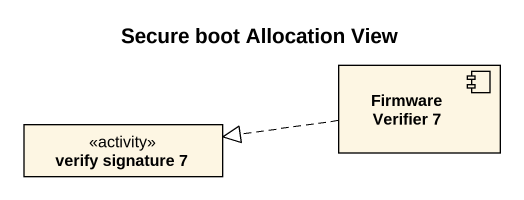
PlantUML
@startuml
title Secure boot Allocation View
allowmixing
hide circle
hide empty members
component "Firmware Verifier 7" as Firmware_Verifier_7
class "verify signature 7" as verify_signature_7 <<activity>>
Firmware_Verifier_7 .left.|> verify_signature_7
@enduml
